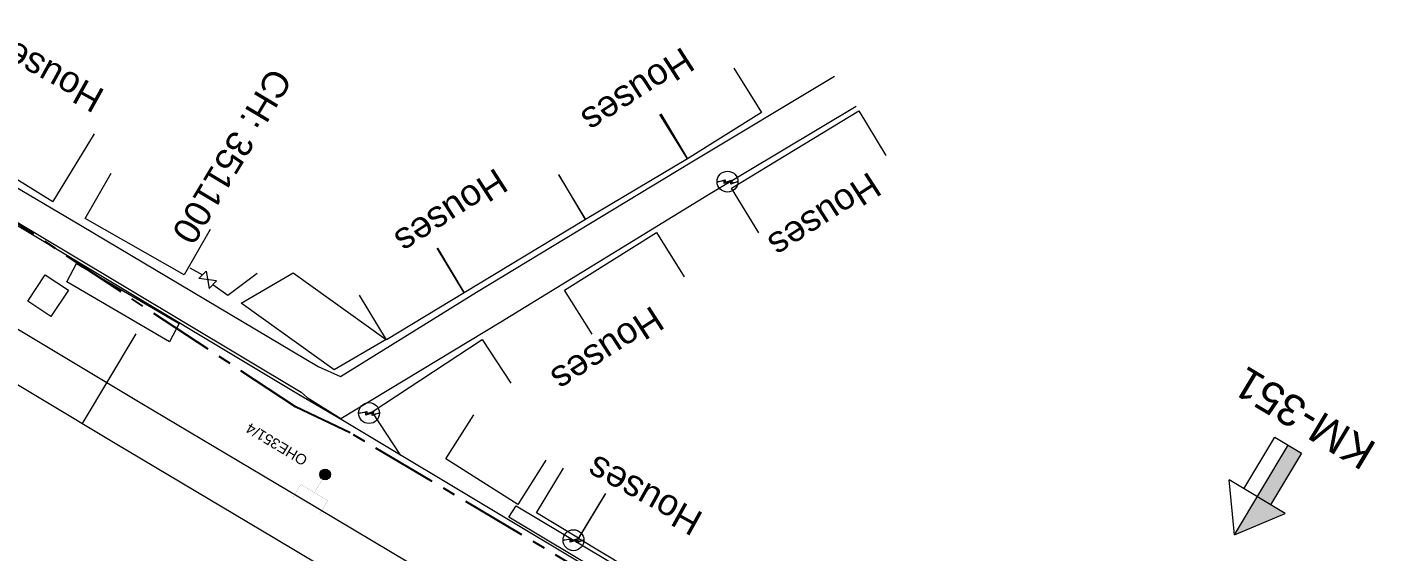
# Model space of a CAD drawing. Header units: metres. Extents: x 593168 to 611286, y 3401475 to 3412398.
# Drawn here: x 601733.7 to 601863.4, y 3407208.4 to 3407258.6 of the extents above; entities that cross this region are included whole.
import ezdxf
from ezdxf.enums import TextEntityAlignment as Align

# ---------------------------------------------------------------- set-up
doc = ezdxf.new("R2010")
doc.units = ezdxf.units.M
doc.header["$MEASUREMENT"] = 0
doc.linetypes.add('CENTER', pattern=[2, 1.25, -0.25, 0.25, -0.25])
for name, color, linetype, lineweight in [('Compound Wall', 251, 'Continuous', 0), ('Electric Pole', 251, 'Continuous', 0), ('Existing IR Chainage', 7, 'Continuous', 0), ('Existing IR Track', 143, 'Continuous', 0), ('Footpath', 251, 'Continuous', 0), ('Gate', 251, 'Continuous', 0), ('KM STONE', 7, 'Continuous', 0), ('OHE MAST', 8, 'Continuous', 0), ('OHE MAST TEXT', 8, 'Continuous', 0), ('Religious_Place', 251, 'Continuous', 0), ('Residential Building Pucca', 251, 'Continuous', 0), ('Subroad Edge', 34, 'Continuous', 0), ('Text1', 251, 'Continuous', 0), ('Trolley Stand', 251, 'Continuous', 0)]:
    doc.layers.add(name, color=color, linetype=linetype, lineweight=lineweight)
doc.layers.add('Existing Railway Boundary', color=7, linetype='CENTER')
doc.styles.get("Standard").update_dxf_attribs({"font": 'arial_0.ttf'})
doc.styles.add('Style-Arial', font='arial_0.ttf')

# ---------------------------------------------------------------- blocks, each defined once
blk = doc.blocks.new('GT')
at = {"layer": 'Gate'}
for p, q in [((-0.5, -0.5), (-0.5, 0.5)), ((-0.5, 0.5), (0.5, -0.5)), ((0.5, 0.5), (0.5, -0.5))]:
    blk.add_line(p, q, dxfattribs=at)
blk.add_lwpolyline([(0.5, 0.5), (-0.5, -0.5)], dxfattribs=at)
blk = doc.blocks.new('EP')
blk.add_hatch(color=8).paths.add_polyline_path([(-0.21, -0.05), (-0.21, 0.16), (-0.93, -0.01), (-0.31, 0.07), (-0.31, -0.19), (0.31, 0), (0.31, -0.24), (0.94, -0.01), (0.41, -0.1), (0.43, 0.15)])
at = {"color": 8}
for p, q in [((-0.93, -0.01), (-0.21, 0.16)), ((-0.31, 0.07), (-0.93, -0.01)), ((-0.31, -0.19), (-0.31, 0.07)), ((0.31, 0), (-0.31, -0.19)), ((-0.21, 0.16), (-0.21, -0.05)), ((-0.21, -0.05), (0.43, 0.15)), ((0.31, -0.24), (0.31, 0)), ((0.43, 0.15), (0.41, -0.1)), ((0.94, -0.01), (0.31, -0.24)), ((0.41, -0.1), (0.94, -0.01))]:
    blk.add_line(p, q, dxfattribs=at)
blk.add_circle((0, 0), 1, dxfattribs=at)
blk = doc.blocks.new('KM POST PLAN')
h = blk.add_hatch(color=256)
h.dxf.hatch_style = 1
h.paths.add_polyline_path([(0, -8.47), (-3, -8.47), (-3, -20), (0, -20)])
h.paths.add_polyline_path([(0, -8.47), (0, 0), (-6.25, -8.47)])
for points in [[(0, 0), (-6.25, -8.47), (6.25, -8.47)], [(0, 0), (0, -20)], [(0, 0), (6.25, -8.47)], [(3, -8.47), (3, -20), (-3, -20), (-3, -8.47)]]:
    blk.add_lwpolyline(points)
at = {"style": 'Style-Arial'}
blk.add_attdef('KM-POST', text='', height=6, dxfattribs=at).set_placement((0, -26, -263.95), align=Align.MIDDLE_CENTER)
blk = doc.blocks.new('OHE MAST')
h = blk.add_hatch(color=256)
h.dxf.hatch_style = 1
edge = h.paths.add_edge_path()
edge.add_arc((0, 0), 0.514, 0, 360)
at = {"const_width": 0.01}
for points in [[(1.5, 3.5), (1.5, 2), (-1.5, 2), (-1.5, 3.5)], [(0, 2), (0, 0)]]:
    blk.add_lwpolyline(points, dxfattribs=at)
blk.add_circle((0, 0), 0.514)

msp = doc.modelspace()

# ---------------------------------------------------------------- linework, layer by layer
at = {"layer": 'Compound Wall'}
for points in [[(601863.3814, 3407161.4354, 259.5261), (601848.1603, 3407170.3355, 259.9729), (601813.8916, 3407190.9507, 259.624), (601807.7641, 3407194.6642, 259.614), (601779.744, 3407211.4636, 259.2351), (601763.879, 3407220.944, 259.67), (601759.8232, 3407223.3378, 259.752), (601737.5514, 3407236.7165, 259.61), (601714.0795, 3407250.7763, 258.5893), (601695.3192, 3407261.9713, 259.541)], [(601740.0812, 3407248.4004, 260.0999), (601736.1485, 3407241.9172, 259.732)], [(601732.5863, 3407244.1022, 259.851), (601736.1485, 3407241.9172, 259.732)], [(601749.2388, 3407235.5613, 259.687), (601750.4608, 3407234.9001, 259.676)], [(601751.4428, 3407233.9631, 259.693), (601752.9019, 3407232.9391, 259.62), (601755.6975, 3407235.0657, 259.602)]]:
    msp.add_polyline3d(points, dxfattribs=at)
at = {"layer": 'Existing IR Chainage', "color": 7, "linetype": 'Continuous', "lineweight": 13, "flags": 128}
msp.add_lwpolyline([(601744.0807, 3407229.2416), (601738.9484, 3407220.659)], dxfattribs=at)
at = {"layer": 'Existing IR Track', "flags": 128}
for points in [[(601940.2187, 3407105.6673), (601919.7126, 3407117.9311), (601899.2599, 3407130.1629), (601874.6838, 3407144.8425), (601859.2181, 3407154.1031), (601843.938, 3407163.2526), (601826.5975, 3407173.5922), (601809.6481, 3407183.6986), (601792.3051, 3407194.1038), (601775.2453, 3407204.339), (601759.8445, 3407213.5207), (601744.5114, 3407222.662), (601729.7945, 3407231.4451), (601715.0697, 3407240.2328), (601698.602, 3407250.1298), (601682.0444, 3407260.0809), (601665.1108, 3407270.2037)], [(601917.3375, 3407113.9622), (601896.9433, 3407126.1729), (601872.1376, 3407140.9817), (601856.756, 3407150.2122), (601841.5977, 3407159.3086), (601824.1485, 3407169.7143), (601807.3043, 3407179.7593), (601789.8593, 3407190.2327), (601772.836, 3407200.4529), (601757.4003, 3407209.654), (601742.1138, 3407218.7662), (601727.3615, 3407227.5878), (601712.712, 3407236.348), (601696.1669, 3407246.2803), (601679.5987, 3407256.2265), (601662.676, 3407266.35)]]:
    msp.add_lwpolyline(points, dxfattribs=at)
at = {"layer": 'Existing Railway Boundary', "ltscale": 5}
msp.add_lwpolyline([(602723.556, 3406647.6315), (602240.837, 3406937.0674), (602116.2948, 3407010.7668), (601764.5806, 3407219.7883), (601759.3642, 3407222.2685), (601653.1238, 3407292.2946), (601441.2096, 3407415.0505), (601397.917, 3407440.7299), (601301.0475, 3407498.7265), (601241.8375, 3407534.2132), (601188.4611, 3407565.6026), (601139.5754, 3407594.3481), (601094.5264, 3407622.448), (600939.9459, 3407716.091), (600853.7892, 3407766.6119), (600798.1443, 3407818.9628), (600756.3389, 3407844.4101), (600651.5465, 3407908.0731), (600401.2293, 3408050.9686)], dxfattribs=at)
at = {"layer": 'Footpath'}
msp.add_polyline3d([(601890.6106, 3407148.0381, 259.5191), (601889.1821, 3407146.6373, 259.4491), (601848.4797, 3407170.7903, 259.665), (601846.8653, 3407171.485, 259.661), (601834.7338, 3407178.7729, 259.595), (601808.0294, 3407194.7663, 259.747), (601779.7891, 3407211.7058, 259.556), (601780.4885, 3407212.7931, 259.5331), (601808.5922, 3407196.0128, 259.703), (601835.4686, 3407179.7891, 259.552), (601847.5423, 3407172.581, 259.643), (601849.5513, 3407172.6194, 259.4761), (601864.7941, 3407163.2906, 259.3851), (601867.9729, 3407161.7823, 259.3981)], close=True, dxfattribs=at)
at = {"layer": 'Religious_Place'}
msp.add_polyline3d([(601751.1902, 3407239.2348, 259.621), (601748.7195, 3407234.8896, 259.621), (601739.2445, 3407240.2771, 259.674), (601741.7152, 3407244.6223, 259.674)], dxfattribs=at)
at = {"layer": 'Residential Building Pucca'}
for points in [[(601801.3209, 3407254.6626, 259.3931), (601803.9646, 3407250.4204, 259.3931), (601796.871, 3407245.9997, 259.4211), (601794.2273, 3407250.2419, 259.4211)], [(601794.3157, 3407250.2957, 259.4211), (601796.871, 3407245.9997, 259.4211), (601787.1104, 3407240.194, 259.839), (601784.5551, 3407244.49, 259.839)], [(601803.6923, 3407238.9198, 259.774), (601801.0981, 3407243.1925, 259.774), (601813.2603, 3407250.577, 259.4351), (601815.8545, 3407246.3044, 259.4351)], [(601784.5321, 3407244.4713, 259.838), (601787.1193, 3407240.1945, 259.838), (601775.517, 3407233.1757, 259.4931), (601772.9298, 3407237.4526, 259.4931)], [(601787.754, 3407229.2026, 259.2091), (601785.1066, 3407233.4425, 259.2091), (601793.9083, 3407238.9383, 259.1991), (601796.5557, 3407234.6984, 259.1991)], [(601772.9362, 3407237.4564, 259.4931), (601775.517, 3407233.1757, 259.4931), (601768.0671, 3407228.6842, 259.4841), (601765.4862, 3407232.9649, 259.4841)], [(601769.4356, 3407217.6022, 259.9059), (601766.6888, 3407221.7785, 259.9059), (601777.2357, 3407228.7153, 259.4331), (601779.9824, 3407224.539, 259.4331)], [(601783.3119, 3407217.1463, 259.876), (601780.6331, 3407212.9262, 259.876), (601773.7565, 3407217.2914, 259.9319), (601776.4353, 3407221.5115, 259.9319)], [(601789.039, 3407213.9602, 259.692), (601786.4465, 3407209.6865, 259.692), (601782.4164, 3407212.1313, 259.634), (601785.0089, 3407216.405, 259.634)], [(601809.659, 3407201.4951, 259.646), (601807.0762, 3407197.2156, 259.646), (601786.4481, 3407209.6651, 259.692), (601789.0309, 3407213.9447, 259.692)]]:
    msp.add_polyline3d(points, dxfattribs=at)
for points in [[(601748.2316, 3407230.2264, 260.3218), (601747.3051, 3407228.4767, 260.3648), (601737.4762, 3407234.2345, 260.2868), (601738.4029, 3407235.9845, 260.2868)], [(601768.0492, 3407228.7007, 259.4941), (601763.0677, 3407225.7937, 259.631), (601754.1598, 3407232.1781, 259.601), (601759.1426, 3407235.086, 259.601)]]:
    msp.add_polyline3d(points, close=True, dxfattribs=at)
at = {"layer": 'Subroad Edge'}
for points in [[(601676.1266, 3407276.7464, 259.67), (601700.0751, 3407262.7429, 259.608), (601713.3433, 3407254.6717, 259.734), (601738.7899, 3407239.661, 259.673), (601761.516, 3407226.1258, 259.561)], [(601675.2354, 3407274.5992, 259.626), (601695.3226, 3407262.5167, 259.616), (601714.4753, 3407250.8177, 259.724), (601737.4813, 3407237.1118, 259.775), (601759.896, 3407223.6683, 259.646), (601760.476, 3407223.1586, 259.62)], [(601761.516, 3407226.1258, 259.561), (601763.6693, 3407225.1801, 259.618), (601776.6926, 3407233.2378, 259.5261), (601797.1228, 3407245.5979, 259.4631), (601810.9255, 3407253.8984, 259.4281)], [(601760.476, 3407223.1586, 259.62), (601763.6974, 3407221.1448, 259.647), (601779.014, 3407230.4036, 259.555), (601798.8879, 3407242.5929, 259.5101), (601813.0027, 3407251.0425, 259.4351)]]:
    msp.add_polyline3d(points, dxfattribs=at)
at = {"layer": 'Trolley Stand'}
msp.add_polyline3d([(601733.7387, 3407232.3822, 260.1829), (601735.4167, 3407234.8874, 260.3078), (601737.6386, 3407233.4199, 260.2159), (601735.9592, 3407230.9125, 260.2159)], close=True, dxfattribs=at)

# ---------------------------------------------------------------- block references
at = {"layer": 'Electric Pole', "xscale": 0.9997078269568105, "yscale": 0.9997078269568105, "zscale": 0.9997078269568105}
for p in [(601800.7009, 3407243.8152, 259.5351), (601766.3995, 3407221.6663, 261.3125), (601785.964, 3407209.4997, 259.858)]:
    msp.add_blockref('EP', p, dxfattribs=at)
at = {"layer": 'Gate', "xscale": 1.357348493187132, "yscale": 0.9997078268794686, "zscale": 1.357348493187132, "rotation": 316.3262548523606}
msp.add_blockref('GT', (601750.9518, 3407234.4316, 156.3202), dxfattribs=at)
at = {"layer": 'KM STONE', "xscale": 0.5, "yscale": 0.5, "zscale": 0.5, "rotation": 148.9903102435466}
msp.add_blockref('KM POST PLAN', (601849.2069, 3407210.0244), dxfattribs=at).add_auto_attribs({'KM-POST': 'KM-351'})
at = {"layer": 'OHE MAST', "rotation": 149.0208306544456}
msp.add_blockref('OHE MAST', (601762.1966, 3407215.7871), dxfattribs=at)

# ---------------------------------------------------------------- texts
at = {"layer": 'Existing IR Chainage', "color": 7, "lineweight": 0, "insert": (601748.4977, 3407238.2518), "char_height": 2.5, "attachment_point": 6, "rotation": 239.121146, "line_spacing_factor": 0.60036, "style": 'Style-Arial'}
msp.add_mtext('CH: 351100', dxfattribs=at)
at = {"layer": 'OHE MAST TEXT'}
msp.add_text('OHE351/4', height=1, rotation=149, dxfattribs=at).set_placement((601760.6116, 3407217.4182, 260.011))
at = {"layer": 'Text1'}
for rotation, p in [(151.044359, (601741.244, 3407252.4958, 156.3202)), (212.84977, (601796.4144, 3407256.7837, 156.3202)), (212.84977, (601778.5496, 3407245.2059, 156.3202)), (212.84977, (601814.2904, 3407244.8298, 156.3202)), (212.84977, (601793.5072, 3407232.0147, 156.3202)), (151.044359, (601798.5179, 3407212.0109, 156.3202))]:
    msp.add_text('Houses', height=2.5, rotation=rotation, dxfattribs=at).set_placement(p)

doc.saveas('drawing.dxf')
